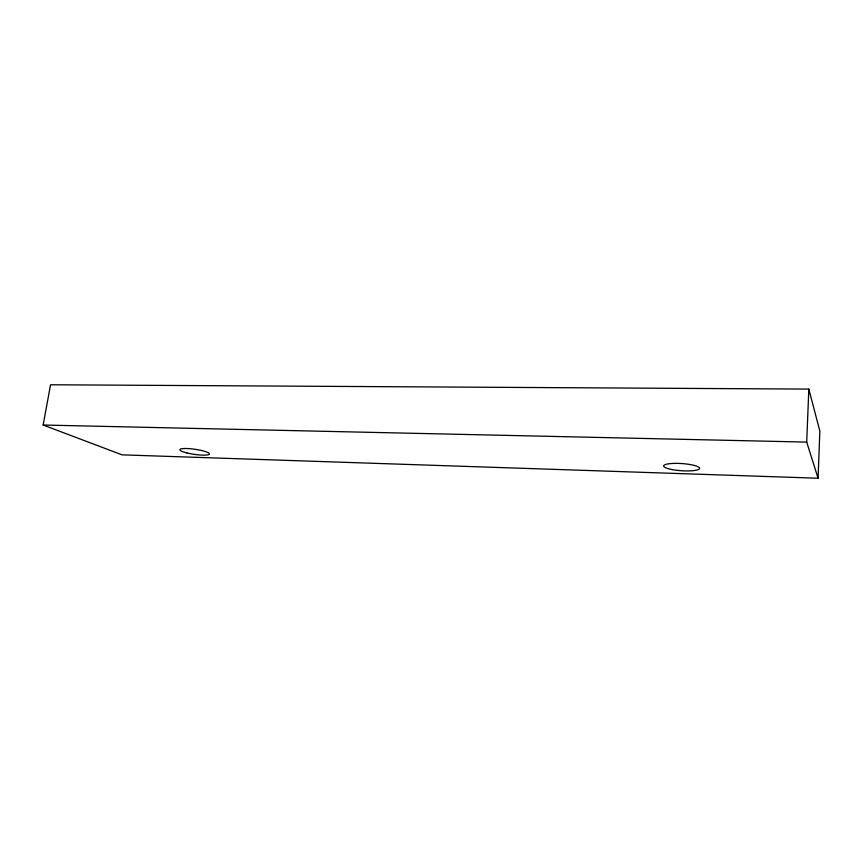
<?xml version="1.0" encoding="UTF-8"?>
<svg xmlns="http://www.w3.org/2000/svg" width="863" height="863" viewBox="0 0 863 863"><rect width="100%" height="100%" fill="white"/><g stroke="black" fill="none" stroke-linecap="round" stroke-linejoin="round"><path stroke-width="1.29" d="M818.081 478.231L819.85 431.069L808.825 389.094L50.55 384.769L43.15 425.028L122.039 454.844L818.081 478.231L806.711 442.093L808.825 389.094M43.15 425.028L806.711 442.093M672.169 469.58A17.983 3.581 3.9 0 0 699.569 468.415A17.983 3.581 3.9 0 0 673.194 463.42A17.983 3.581 3.9 0 0 672.169 469.58M186.883 452.924A14.93 2.567 8.3 0 0 209.418 453.992A14.93 2.567 8.3 0 0 187.649 448.544A14.93 2.567 8.3 0 0 186.883 452.924"/></g></svg>
